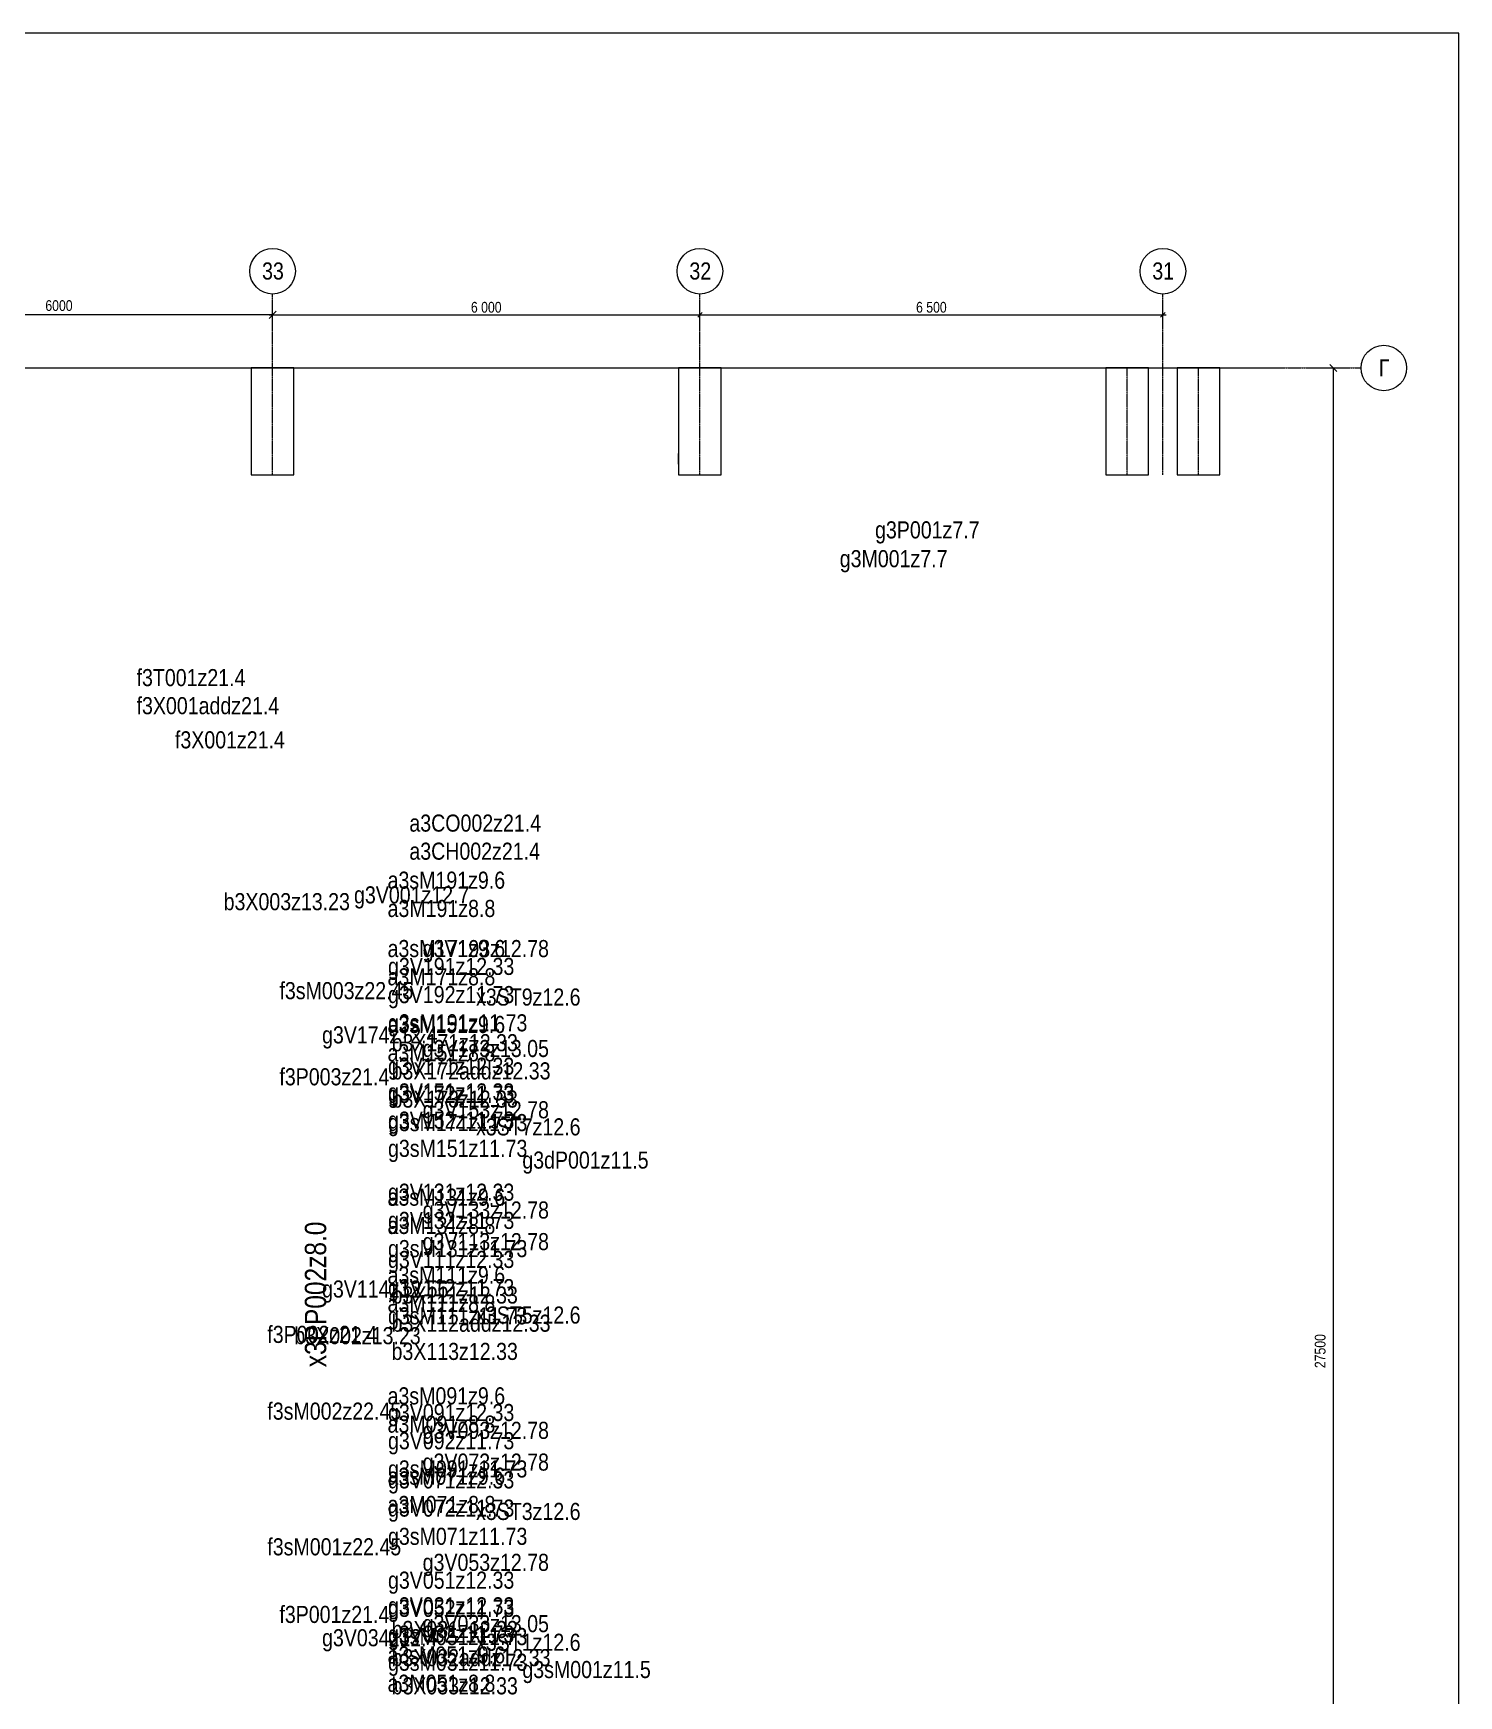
# Model space of a CAD drawing. Header units: millimetres. Extents: x 0 to 78345, y -44538 to 0.
# Drawn here: x 58330 to 78345, y -23346 to 0 of the extents above; entities that cross this region are included whole.
import ezdxf

# ---------------------------------------------------------------- set-up
doc = ezdxf.new("R2010")
doc.units = ezdxf.units.MM
doc.header["$MEASUREMENT"] = 0
doc.linetypes.add('осеваяX2', pattern=[4, 2.5, -0.5, 0.5, -0.5])
for name, color, linetype in [('plan_params_1_2_reg', 7, 'Continuous'), ('plan_params_air', 7, 'Continuous'), ('plan_params_burnSt', 7, 'Continuous'), ('plan_params_gas', 7, 'Continuous'), ('plan_params_ign', 7, 'Continuous'), ('plan_params_racks', 7, 'Continuous'), ('plan_params_saf', 7, 'Continuous'), ('plan_params_smoke', 7, 'Continuous'), ('plan_static', 7, 'Continuous')]:
    doc.layers.add(name, color=color, linetype=linetype)
doc.styles.add('СГЕНЕРИР_СТИЛЬ_1', font='')
doc.styles.get('СГЕНЕРИР_СТИЛЬ_1').set_extended_font_data('Arial Narrow')
doc.dimstyles.new('СГЕНЕРИР_СТИЛЬ__1', dxfattribs={"dimtxt": 150, "dimasz": 59.440115, "dimexe": 0.18, "dimexo": 8, "dimgap": 0, "dimtad": 1, "dimtih": 1, "dimtoh": 1, "dimdec": 0, "dimzin": 0, "dimdsep": 46, "dimtxsty": 'СГЕНЕРИР_СТИЛЬ_1', "dimblk": 'ARROWHEAD_6', "dimblk1": 'ARROWHEAD_6', "dimblk2": 'ARROWHEAD_6', "dimcen": 0.09, "dimclrd": 7, "dimclre": 7, "dimclrt": 7, "dimazin": 0, "dimtfac": 1, "dimtdec": 4, "dimtmove": 0, "dimatfit": 3, "dimfxl": 1, "dimtolj": 1, "dimtzin": 0, "dimarcsym": 0})

# ---------------------------------------------------------------- blocks, each defined once
blk = doc.blocks.new('*D1')
at = {"color": 7, "linetype": 'Continuous', "lineweight": 15, "ltscale": 100}
for p, q in [((67644, -3955), (67691, -3955)), ((67722, -3923), (67659, -3986)), ((67691, -4035), (67691, -3896)), ((67691, -3955), (74191, -3955)), ((74159, -3986), (74222, -3923)), ((74191, -4035), (74191, -3896)), ((74191, -3955), (74238, -3955))]:
    blk.add_line(p, q, dxfattribs=at)
at = {"color": 7, "lineweight": 15, "insert": (70725, -3925), "char_height": 150, "attachment_point": 7, "style": 'СГЕНЕРИР_СТИЛЬ_1'}
blk.add_mtext('\\A1;{\\pql;\\fArial Narrow|b0|i0|c204|p34;6\xa0500}', dxfattribs=at)
blk = doc.blocks.new('ARROWHEAD_6')
at = {"color": 0, "linetype": 'Continuous', "lineweight": 0}
for p, q in [((0, 0), (-1, 0)), ((-0.5, -0.5), (0.5, 0.5))]:
    blk.add_line(p, q, dxfattribs=at)
blk = doc.blocks.new('*D3')
at = {"color": 7, "linetype": 'Continuous', "lineweight": 15, "ltscale": 100}
for p, q in [((61644, -3955), (61691, -3955)), ((61722, -3923), (61659, -3986)), ((61691, -4165), (61691, -3896)), ((61691, -3955), (67691, -3955)), ((67659, -3986), (67722, -3923)), ((67691, -4165), (67691, -3896)), ((67691, -3955), (67738, -3955))]:
    blk.add_line(p, q, dxfattribs=at)
at = {"color": 7, "lineweight": 15, "insert": (64475, -3925), "char_height": 150, "attachment_point": 7, "style": 'СГЕНЕРИР_СТИЛЬ_1'}
blk.add_mtext('\\A1;{\\pql;\\fArial Narrow|b0|i0|c204|p34;6\xa0000}', dxfattribs=at)
blk = doc.blocks.new('*D8')
at = {"color": 7, "linetype": 'Continuous', "lineweight": 15, "ltscale": 100}
for p, q in [((67644, -3955), (67691, -3955)), ((67722, -3923), (67659, -3986)), ((67691, -4035), (67691, -3896)), ((67691, -3955), (74191, -3955)), ((74159, -3986), (74222, -3923)), ((74191, -4035), (74191, -3896)), ((74191, -3955), (74238, -3955))]:
    blk.add_line(p, q, dxfattribs=at)
at = {"color": 7, "lineweight": 15, "insert": (70725, -3925), "char_height": 150, "attachment_point": 7, "style": 'СГЕНЕРИР_СТИЛЬ_1'}
blk.add_mtext('\\A1;{\\pql;\\fArial Narrow|b0|i0|c204|p34;6\xa0500}', dxfattribs=at)
blk = doc.blocks.new('*D9')
at = {"color": 7, "linetype": 'Continuous', "lineweight": 15, "ltscale": 100}
for p, q in [((61644, -3955), (61691, -3955)), ((61722, -3923), (61659, -3986)), ((61691, -4165), (61691, -3896)), ((61691, -3955), (67691, -3955)), ((67659, -3986), (67722, -3923)), ((67691, -4165), (67691, -3896)), ((67691, -3955), (67738, -3955))]:
    blk.add_line(p, q, dxfattribs=at)
at = {"color": 7, "lineweight": 15, "insert": (64475, -3925), "char_height": 150, "attachment_point": 7, "style": 'СГЕНЕРИР_СТИЛЬ_1'}
blk.add_mtext('\\A1;{\\pql;\\fArial Narrow|b0|i0|c204|p34;6\xa0000}', dxfattribs=at)

msp = doc.modelspace()

# ---------------------------------------------------------------- linework, layer by layer
at = {"layer": 'plan_static', "color": 7, "linetype": 'осеваяX2', "lineweight": 15}
for p, q in [((61690.7, -6200.8), (61690.7, -3661.7)), ((67690.7, -6200.8), (67690.7, -3661.7)), ((74190.7, -6200.8), (74190.7, -3661.7)), ((73690.7, -6200.8), (73690.7, -4700.8)), ((74690.7, -6200.8), (74690.7, -4700.8)), ((75743.9, -4700.8), (76973, -4700.8))]:
    msp.add_line(p, q, dxfattribs=at)
at = {"layer": 'plan_static', "color": 7, "linetype": 'Continuous', "lineweight": 15, "ltscale": 100}
for p, q in [((61690.7, -3954.7), (55690.7, -3954.7)), ((1390.7, -4700.8), (75743.9, -4700.8)), ((76366.4, -4700.8), (76634.4, -4700.8)), ((76584.4, -32200.8), (76584.4, -4700.8)), ((67390.7, -6050), (67390.7, -5899.2))]:
    msp.add_line(p, q, dxfattribs=at)
for points in [[(0, -44538.4), (78345, -44538.4), (78345, 0), (0, 0)], [(61390.7, -6200.8), (61990.7, -6200.8), (61990.7, -4700.8), (61390.7, -4700.8)], [(67390.7, -6200.8), (67990.7, -6200.8), (67990.7, -4700.8), (67390.7, -4700.8)], [(73390.7, -6200.8), (73990.7, -6200.8), (73990.7, -4700.8), (73390.7, -4700.8)], [(74390.7, -6200.8), (74990.7, -6200.8), (74990.7, -4700.8), (74390.7, -4700.8)]]:
    msp.add_lwpolyline(points, close=True, dxfattribs=at)
for points in [[(61640.7, -4004.7), (61740.7, -3904.7)], [(76634.4, -4750.8), (76534.4, -4650.8)]]:
    msp.add_lwpolyline(points, dxfattribs=at)
for centre in [(61690.7, -3341.7), (67690.7, -3341.7), (74190.7, -3341.7), (77293, -4700.8)]:
    msp.add_circle(centre, 320, dxfattribs=at)

# ---------------------------------------------------------------- texts
at = {"layer": 'plan_params_1_2_reg', "color": 7, "linetype": 'Continuous', "lineweight": 15, "char_height": 240, "attachment_point": 1, "line_spacing_factor": 0.990084, "style": 'СГЕНЕРИР_СТИЛЬ_1'}
for s, insert in [('\\A1;{\\pql;\\fArial Narrow|b0|i0|c204|p34;g3V1\\fArial Narrow|b0|i0|c204|p34;9\\fArial Narrow|b0|i0|c204|p34;1z12.33\\P\\pql;\\fArial Narrow|b0|i0|c204|p34;g3V1\\fArial Narrow|b0|i0|c204|p34;9\\fArial Narrow|b0|i0|c204|p34;2z11.73\\P\\pql;\\fArial Narrow|b0|i0|c204|p34;g3sM1\\fArial Narrow|b0|i0|c204|p34;9\\fArial Narrow|b0|i0|c204|p34;1z11.73}', (63310.7, -12983.8)), ('\\A1;{\\pql;\\fArial Narrow|b0|i0|c204|p34;g3V1\\fArial Narrow|b0|i0|c204|p34;7\\fArial Narrow|b0|i0|c204|p34;1z12.33\\P\\pql;\\fArial Narrow|b0|i0|c204|p34;g3V1\\fArial Narrow|b0|i0|c204|p34;7\\fArial Narrow|b0|i0|c204|p34;2z11.73\\P\\pql;\\fArial Narrow|b0|i0|c204|p34;g3sM1\\fArial Narrow|b0|i0|c204|p34;7\\fArial Narrow|b0|i0|c204|p34;1z11.73}', (63310.7, -14385)), ('\\A1;{\\pql;\\fArial Narrow|b0|i0|c204|p34;g3V1\\fArial Narrow|b0|i0|c204|p34;5\\fArial Narrow|b0|i0|c204|p34;1z12.33\\P\\pql;\\fArial Narrow|b0|i0|c204|p34;g3V1\\fArial Narrow|b0|i0|c204|p34;5\\fArial Narrow|b0|i0|c204|p34;2z11.73\\P\\pql;\\fArial Narrow|b0|i0|c204|p34;g3sM1\\fArial Narrow|b0|i0|c204|p34;5\\fArial Narrow|b0|i0|c204|p34;1z11.73}', (63310.7, -14746.9)), ('\\A1;{\\pql;\\fArial Narrow|b0|i0|c204|p34;g3V\\fArial Narrow|b0|i0|c204|p34;13\\fArial Narrow|b0|i0|c204|p34;1z12.33\\P\\pql;\\fArial Narrow|b0|i0|c204|p34;g3V1\\fArial Narrow|b0|i0|c204|p34;3\\fArial Narrow|b0|i0|c204|p34;2z11.73\\P\\pql;\\fArial Narrow|b0|i0|c204|p34;g3sM1\\fArial Narrow|b0|i0|c204|p34;3\\fArial Narrow|b0|i0|c204|p34;1z11.73}', (63310.7, -16154.7)), ('\\A1;{\\pql;\\fArial Narrow|b0|i0|c204|p34;g3V\\fArial Narrow|b0|i0|c204|p34;11\\fArial Narrow|b0|i0|c204|p34;1z12.33\\P\\pql;\\fArial Narrow|b0|i0|c204|p34;g3V\\fArial Narrow|b0|i0|c204|p34;11\\fArial Narrow|b0|i0|c204|p34;2z11.73\\P\\pql;\\fArial Narrow|b0|i0|c204|p34;g3sM\\fArial Narrow|b0|i0|c204|p34;11\\fArial Narrow|b0|i0|c204|p34;1z11.73}', (63310.7, -17098.9)), ('\\A1;{\\pql;\\fArial Narrow|b0|i0|c204|p34;g3V0\\fArial Narrow|b0|i0|c204|p34;9\\fArial Narrow|b0|i0|c204|p34;1z12.33\\P\\pql;\\fArial Narrow|b0|i0|c204|p34;g3V0\\fArial Narrow|b0|i0|c204|p34;9\\fArial Narrow|b0|i0|c204|p34;2z11.73\\P\\pql;\\fArial Narrow|b0|i0|c204|p34;g3sM0\\fArial Narrow|b0|i0|c204|p34;9\\fArial Narrow|b0|i0|c204|p34;1z11.73}', (63310.7, -19248.7)), ('\\A1;{\\pql;\\fArial Narrow|b0|i0|c204|p34;g3V0\\fArial Narrow|b0|i0|c204|p34;7\\fArial Narrow|b0|i0|c204|p34;1z12.33\\P\\pql;\\fArial Narrow|b0|i0|c204|p34;g3V0\\fArial Narrow|b0|i0|c204|p34;7\\fArial Narrow|b0|i0|c204|p34;2z11.73\\P\\pql;\\fArial Narrow|b0|i0|c204|p34;g3sM0\\fArial Narrow|b0|i0|c204|p34;7\\fArial Narrow|b0|i0|c204|p34;1z11.73}', (63310.7, -20194.9)), ('\\A1;{\\pql;\\fArial Narrow|b0|i0|c204|p34;g3V0\\fArial Narrow|b0|i0|c204|p34;5\\fArial Narrow|b0|i0|c204|p34;1z12.33\\P\\pql;\\fArial Narrow|b0|i0|c204|p34;g3V0\\fArial Narrow|b0|i0|c204|p34;5\\fArial Narrow|b0|i0|c204|p34;2z11.73\\P\\pql;\\fArial Narrow|b0|i0|c204|p34;g3sM0\\fArial Narrow|b0|i0|c204|p34;5\\fArial Narrow|b0|i0|c204|p34;1z11.73}', (63310.7, -21602.7)), ('\\A1;{\\pql;\\fArial Narrow|b0|i0|c204|p34;g3V0\\fArial Narrow|b0|i0|c204|p34;3\\fArial Narrow|b0|i0|c204|p34;1z12.33\\P\\pql;\\fArial Narrow|b0|i0|c204|p34;g3V0\\fArial Narrow|b0|i0|c204|p34;3\\fArial Narrow|b0|i0|c204|p34;2z11.73\\P\\pql;\\fArial Narrow|b0|i0|c204|p34;g3sM0\\fArial Narrow|b0|i0|c204|p34;3\\fArial Narrow|b0|i0|c204|p34;1z11.73}', (63310.7, -21962.9))]:
    msp.add_mtext(s, dxfattribs=dict(at, insert=insert))
at = {"layer": 'plan_params_air', "color": 7, "linetype": 'Continuous', "lineweight": 15, "char_height": 240, "attachment_point": 1, "line_spacing_factor": 0.992811, "style": 'СГЕНЕРИР_СТИЛЬ_1'}
for s, insert in [('\\A1;{\\pql;\\fArial Narrow|b0|i0|c204|p34;а3sM1\\fArial Narrow|b0|i0|c204|p34;9\\fArial Narrow|b0|i0|c204|p34;1z9.6\\P\\pql;\\fArial Narrow|b0|i0|c204|p34;а3M1\\fArial Narrow|b0|i0|c204|p34;9\\fArial Narrow|b0|i0|c204|p34;1z8.8}', (63304.5, -11773)), ('\\A1;{\\pql;\\fArial Narrow|b0|i0|c204|p34;а3sM1\\fArial Narrow|b0|i0|c204|p34;7\\fArial Narrow|b0|i0|c204|p34;1z9.6\\P\\pql;\\fArial Narrow|b0|i0|c204|p34;а3M1\\fArial Narrow|b0|i0|c204|p34;7\\fArial Narrow|b0|i0|c204|p34;1z8.8}', (63304.5, -12732.9)), ('\\A1;{\\pql;\\fArial Narrow|b0|i0|c204|p34;а3sM1\\fArial Narrow|b0|i0|c204|p34;5\\fArial Narrow|b0|i0|c204|p34;1z9.6\\P\\pql;\\fArial Narrow|b0|i0|c204|p34;а3M1\\fArial Narrow|b0|i0|c204|p34;5\\fArial Narrow|b0|i0|c204|p34;1z8.8}', (63304.5, -13799.5)), ('\\A1;{\\pql;\\fArial Narrow|b0|i0|c204|p34;а3sM1\\fArial Narrow|b0|i0|c204|p34;3\\fArial Narrow|b0|i0|c204|p34;1z9.6\\P\\pql;\\fArial Narrow|b0|i0|c204|p34;а3M1\\fArial Narrow|b0|i0|c204|p34;3\\fArial Narrow|b0|i0|c204|p34;1z8.8}', (63304.5, -16224.5)), ('\\A1;{\\pql;\\fArial Narrow|b0|i0|c204|p34;а3sM\\fArial Narrow|b0|i0|c204|p34;11\\fArial Narrow|b0|i0|c204|p34;1z9.6\\P\\pql;\\fArial Narrow|b0|i0|c204|p34;а3M\\fArial Narrow|b0|i0|c204|p34;11\\fArial Narrow|b0|i0|c204|p34;1z8.8}', (63304.5, -17319.1)), ('\\A1;{\\pql;\\fArial Narrow|b0|i0|c204|p34;а3sM0\\fArial Narrow|b0|i0|c204|p34;9\\fArial Narrow|b0|i0|c204|p34;1z9.6\\P\\pql;\\fArial Narrow|b0|i0|c204|p34;а3M0\\fArial Narrow|b0|i0|c204|p34;9\\fArial Narrow|b0|i0|c204|p34;1z8.8}', (63304.5, -19014.3)), ('\\A1;{\\pql;\\fArial Narrow|b0|i0|c204|p34;а3sM0\\fArial Narrow|b0|i0|c204|p34;7\\fArial Narrow|b0|i0|c204|p34;1z9.6\\P\\pql;\\fArial Narrow|b0|i0|c204|p34;а3M0\\fArial Narrow|b0|i0|c204|p34;7\\fArial Narrow|b0|i0|c204|p34;1z8.8}', (63304.5, -20142.6)), ('\\A1;{\\pql;\\fArial Narrow|b0|i0|c204|p34;а3sM0\\fArial Narrow|b0|i0|c204|p34;5\\fArial Narrow|b0|i0|c204|p34;1z9.6\\P\\pql;\\fArial Narrow|b0|i0|c204|p34;а3M0\\fArial Narrow|b0|i0|c204|p34;5\\fArial Narrow|b0|i0|c204|p34;1z8.8}', (63304.5, -22653.2))]:
    msp.add_mtext(s, dxfattribs=dict(at, insert=insert))
at = {"layer": 'plan_params_burnSt', "color": 7, "linetype": 'Continuous', "lineweight": 15, "char_height": 240, "attachment_point": 2, "style": 'СГЕНЕРИР_СТИЛЬ_1'}
for s, insert in [('\\A1;{\\pqc;\\fArial Narrow|b0|i0|c204|p34;x3ST\\fArial Narrow|b0|i0|c204|p34;9\\fArial Narrow|b0|i0|c204|p34;z12.6}', (65280.5, -13414.3)), ('\\A1;{\\pqc;\\fArial Narrow|b0|i0|c204|p34;x3ST\\fArial Narrow|b0|i0|c204|p34;7\\fArial Narrow|b0|i0|c204|p34;z12.6}', (65280.5, -15237.3)), ('\\A1;{\\pqc;\\fArial Narrow|b0|i0|c204|p34;x3ST\\fArial Narrow|b0|i0|c204|p34;5\\fArial Narrow|b0|i0|c204|p34;z12.6}', (65280.5, -17879.9)), ('\\A1;{\\pqc;\\fArial Narrow|b0|i0|c204|p34;x3ST3z\\fArial Narrow|b0|i0|c204|p34;12.6}', (65280.5, -20637.7)), ('\\A1;{\\pqc;\\fArial Narrow|b0|i0|c204|p34;x3ST1\\fArial Narrow|b0|i0|c204|p34;z12.6}', (65280.5, -22475))]:
    msp.add_mtext(s, dxfattribs=dict(at, insert=insert))
at = {"layer": 'plan_params_gas', "color": 7, "linetype": 'Continuous', "lineweight": 15, "char_height": 240, "attachment_point": 2, "style": 'СГЕНЕРИР_СТИЛЬ_1'}
for s, insert in [('\\A1;{\\pqc;\\fArial Narrow|b0|i0|c204|p34;g3P001z\\fArial Narrow|b0|i0|c204|p34;7.7}', (70883, -6853.8)), ('\\A1;{\\pqc;\\fArial Narrow|b0|i0|c204|p34;g3\\fArial Narrow|b0|i0|c204|p34;M\\fArial Narrow|b0|i0|c204|p34;001z7.7}', (70410, -7258.3)), ('\\A1;{\\pqc;\\fArial Narrow|b0|i0|c204|p34;b3X00\\fArial Narrow|b0|i0|c204|p34;3\\fArial Narrow|b0|i0|c204|p34;z13.23}', (61889.5, -12074.8)), ('\\A1;{\\pqc;\\fArial Narrow|b0|i0|c204|p34;g3V001z\\fArial Narrow|b0|i0|c204|p34;12\\fArial Narrow|b0|i0|c204|p34;.\\fArial Narrow|b0|i0|c204|p34;7}', (63643.6, -11979.6)), ('\\A1;{\\pqc;\\fArial Narrow|b0|i0|c204|p34;g3dP001z\\fArial Narrow|b0|i0|c204|p34;11.5}', (66083, -15703.5)), ('\\A1;{\\pqc;\\fArial Narrow|b0|i0|c204|p34;b3X00\\fArial Narrow|b0|i0|c204|p34;2\\fArial Narrow|b0|i0|c204|p34;z13.23}', (62883, -18169.8)), ('\\A1;{\\pqc;\\fArial Narrow|b0|i0|c204|p34;g3sM001z11.5}', (66098.8, -22857.5))]:
    msp.add_mtext(s, dxfattribs=dict(at, insert=insert))
at = {"layer": 'plan_params_ign', "color": 7, "linetype": 'Continuous', "lineweight": 15, "char_height": 240, "attachment_point": 1, "style": 'СГЕНЕРИР_СТИЛЬ_1'}
for s, insert in [('\\A1;{\\pql;\\fArial Narrow|b0|i0|c204|p34;g3V\\fArial Narrow|b0|i0|c204|p34;17\\fArial Narrow|b0|i0|c204|p34;4z12.4}', (62384.7, -13945.8)), ('\\A1;{\\pql;\\fArial Narrow|b0|i0|c204|p34;g3V1\\fArial Narrow|b0|i0|c204|p34;1\\fArial Narrow|b0|i0|c204|p34;4z12.\\fArial Narrow|b0|i0|c204|p34;56}', (62384.7, -17514.1)), ('\\A1;{\\pql;\\fArial Narrow|b0|i0|c204|p34;g3V034z12.\\fArial Narrow|b0|i0|c204|p34;4}', (62384.7, -22411.2))]:
    msp.add_mtext(s, dxfattribs=dict(at, insert=insert))
at = {"layer": 'plan_params_ign', "color": 7, "linetype": 'Continuous', "lineweight": 15, "char_height": 240, "attachment_point": 1, "line_spacing_factor": 0.989327, "style": 'СГЕНЕРИР_СТИЛЬ_1'}
for s, insert in [('\\A1;{\\pql;\\fArial Narrow|b0|i0|c204|p34;b3X171z12.33\\P\\pql;\\fArial Narrow|b0|i0|c204|p34;b3X172\\fArial Narrow|b0|i0|c204|p34;add\\fArial Narrow|b0|i0|c204|p34;z12.33\\P\\pql;\\fArial Narrow|b0|i0|c204|p34;b3X173z12.33}', (63360.6, -14055.5)), ('\\A1;{\\pql;\\fArial Narrow|b0|i0|c204|p34;b3X111z12.33\\P\\pql;\\fArial Narrow|b0|i0|c204|p34;b3X112\\fArial Narrow|b0|i0|c204|p34;add\\fArial Narrow|b0|i0|c204|p34;z12.33\\P\\pql;\\fArial Narrow|b0|i0|c204|p34;b3X113z12.33}', (63360.6, -17598.8)), ('\\A1;{\\pql;\\fArial Narrow|b0|i0|c204|p34;b3X031z12.33\\P\\pql;\\fArial Narrow|b0|i0|c204|p34;b3X032\\fArial Narrow|b0|i0|c204|p34;add\\fArial Narrow|b0|i0|c204|p34;z12.33\\P\\pql;\\fArial Narrow|b0|i0|c204|p34;b3X033z12.33}', (63360.6, -22294.8))]:
    msp.add_mtext(s, dxfattribs=dict(at, insert=insert))
at = {"layer": 'plan_params_racks', "color": 7, "linetype": 'Continuous', "lineweight": 15, "insert": (62143, -18732.1), "char_height": 300, "attachment_point": 1, "rotation": 90, "style": 'СГЕНЕРИР_СТИЛЬ_1'}
msp.add_mtext('\\A1;{\\pql;\\fArial Narrow|b0|i0|c204|p34;x3PP002\\fArial Narrow|b0|i0|c204|p34;z8.0}', dxfattribs=at)
at = {"layer": 'plan_params_saf', "color": 7, "linetype": 'Continuous', "lineweight": 15, "char_height": 240, "attachment_point": 1, "style": 'СГЕНЕРИР_СТИЛЬ_1'}
for s, insert in [('\\A1;{\\pql;\\fArial Narrow|b0|i0|c204|p34;g3V1\\fArial Narrow|b0|i0|c204|p34;9\\fArial Narrow|b0|i0|c204|p34;3z12.78}', (63797.2, -12733.8)), ('\\A1;{\\pql;\\fArial Narrow|b0|i0|c204|p34;g3V173z1\\fArial Narrow|b0|i0|c204|p34;3\\fArial Narrow|b0|i0|c204|p34;.\\fArial Narrow|b0|i0|c204|p34;05}', (63797.2, -14136.7)), ('\\A1;{\\pql;\\fArial Narrow|b0|i0|c204|p34;g3V1\\fArial Narrow|b0|i0|c204|p34;5\\fArial Narrow|b0|i0|c204|p34;3z12.78}', (63797.2, -14996.9)), ('\\A1;{\\pql;\\fArial Narrow|b0|i0|c204|p34;g3V\\fArial Narrow|b0|i0|c204|p34;13\\fArial Narrow|b0|i0|c204|p34;3z12.78}', (63797.2, -16404.7)), ('\\A1;{\\pql;\\fArial Narrow|b0|i0|c204|p34;g3V\\fArial Narrow|b0|i0|c204|p34;11\\fArial Narrow|b0|i0|c204|p34;3z12.78}', (63797.2, -16848.9)), ('\\A1;{\\pql;\\fArial Narrow|b0|i0|c204|p34;g3V0\\fArial Narrow|b0|i0|c204|p34;9\\fArial Narrow|b0|i0|c204|p34;3z12.78}', (63797.2, -19498.7)), ('\\A1;{\\pql;\\fArial Narrow|b0|i0|c204|p34;g3V0\\fArial Narrow|b0|i0|c204|p34;7\\fArial Narrow|b0|i0|c204|p34;3z12.78}', (63797.2, -19944.9)), ('\\A1;{\\pql;\\fArial Narrow|b0|i0|c204|p34;g3V0\\fArial Narrow|b0|i0|c204|p34;5\\fArial Narrow|b0|i0|c204|p34;3z12.78}', (63797.2, -21352.7)), ('\\A1;{\\pql;\\fArial Narrow|b0|i0|c204|p34;g3V033z1\\fArial Narrow|b0|i0|c204|p34;3\\fArial Narrow|b0|i0|c204|p34;.\\fArial Narrow|b0|i0|c204|p34;05}', (63797.2, -22212.9))]:
    msp.add_mtext(s, dxfattribs=dict(at, insert=insert))
at = {"layer": 'plan_params_smoke', "color": 7, "linetype": 'Continuous', "lineweight": 15, "char_height": 240, "attachment_point": 1, "style": 'СГЕНЕРИР_СТИЛЬ_1'}
for s, insert, line_spacing_factor in [('\\A1;{\\pql;\\fArial Narrow|b0|i0|c204|p34;f3T001z21.4\\P\\pql;\\fArial Narrow|b0|i0|c204|p34;f3X001\\fArial Narrow|b0|i0|c204|p34;addz21.4}', (59780.2, -8928.6), 0.984903), ('\\A1;{\\pql;\\fArial Narrow|b0|i0|c204|p34;а3СО00\\fArial Narrow|b0|i0|c204|p34;2\\fArial Narrow|b0|i0|c204|p34;z21.4\\P\\pql;\\fArial Narrow|b0|i0|c204|p34;а3СН00\\fArial Narrow|b0|i0|c204|p34;2\\fArial Narrow|b0|i0|c204|p34;z21.4}', (63610.7, -10971.6), 0.985319)]:
    msp.add_mtext(s, dxfattribs=dict(at, insert=insert, line_spacing_factor=line_spacing_factor))
at = {"layer": 'plan_params_smoke', "color": 7, "linetype": 'Continuous', "lineweight": 15, "char_height": 240, "style": 'СГЕНЕРИР_СТИЛЬ_1'}
for s, insert, attachment_point in [('\\A1;{\\pql;\\fArial Narrow|b0|i0|c204|p34;f3X001z21.4}', (60319.1, -9802.2), 1), ('\\A1;{\\pqc;\\fArial Narrow|b0|i0|c204|p34;f3sM00\\fArial Narrow|b0|i0|c204|p34;3\\fArial Narrow|b0|i0|c204|p34;z22.45}', (62726.4, -13324.3), 2), ('\\A1;{\\pqc;\\fArial Narrow|b0|i0|c204|p34;f3P00\\fArial Narrow|b0|i0|c204|p34;3\\fArial Narrow|b0|i0|c204|p34;z21.4}', (62557.8, -14534.1), 2), ('\\A1;{\\pqc;\\fArial Narrow|b0|i0|c204|p34;f3P00\\fArial Narrow|b0|i0|c204|p34;2\\fArial Narrow|b0|i0|c204|p34;z21.4}', (62387.8, -18151.5), 2), ('\\A1;{\\pqc;\\fArial Narrow|b0|i0|c204|p34;f3sM00\\fArial Narrow|b0|i0|c204|p34;2\\fArial Narrow|b0|i0|c204|p34;z22.45}', (62556.4, -19229.2), 2), ('\\A1;{\\pqc;\\fArial Narrow|b0|i0|c204|p34;f3sM00\\fArial Narrow|b0|i0|c204|p34;1\\fArial Narrow|b0|i0|c204|p34;z22.45}', (62556.4, -21134.3), 2), ('\\A1;{\\pqc;\\fArial Narrow|b0|i0|c204|p34;f3P001z2\\fArial Narrow|b0|i0|c204|p34;1\\fArial Narrow|b0|i0|c204|p34;.4}', (62557.8, -22083.9), 2)]:
    msp.add_mtext(s, dxfattribs=dict(at, insert=insert, attachment_point=attachment_point))
at = {"layer": 'plan_static', "color": 7, "linetype": 'Continuous', "lineweight": 15, "attachment_point": 5, "style": 'СГЕНЕРИР_СТИЛЬ_1'}
for s, insert, char_height in [('\\A1;{\\pqc;\\fArial Narrow|b0|i0|c204|p34;33}', (61695.3, -3340.1), 240), ('\\A1;{\\pqc;\\fArial Narrow|b0|i0|c204|p34;32}', (67695.3, -3340.1), 240), ('\\A1;{\\pqc;\\fArial Narrow|b0|i0|c204|p34;31}', (74195.3, -3340.1), 240), ('\\A1;{\\pqc;\\fArial Narrow|b0|i0|c204|p34;6000}', (58690.7, -3825.1), 150), ('\\A1;{\\pqc;\\fArial Narrow|b0|i0|c204|p34;Г}', (77297.5, -4699.1), 240)]:
    msp.add_mtext(s, dxfattribs=dict(at, insert=insert, char_height=char_height))
at = {"layer": 'plan_static', "color": 7, "linetype": 'Continuous', "lineweight": 15, "insert": (76400, -18506.4), "char_height": 150, "attachment_point": 5, "rotation": 90, "style": 'СГЕНЕРИР_СТИЛЬ_1'}
msp.add_mtext('\\A1;{\\pqc;\\fArial Narrow|b0|i0|c204|p34;27500}', dxfattribs=at)

# ---------------------------------------------------------------- dimensions: what is measured, and where the dimension line sits
at = {"color": 7, "linetype": 'Continuous', "lineweight": 15}
for base, p1, p2, picture, middle in [((67690.7, -3954.7), (61690.7, -4173.5), (67690.7, -4173.5), '*D3', (64732.4, -3849.7)), ((67690.7, -3954.7), (61690.7, -4173.5), (67690.7, -4173.5), '*D9', (64732.4, -3849.7)), ((74190.7, -3954.7), (67690.7, -4042.7), (74190.7, -4042.7), '*D1', (70982.4, -3849.7)), ((74190.7, -3954.7), (67690.7, -4042.7), (74190.7, -4042.7), '*D8', (70982.4, -3849.7))]:
    dim = msp.add_linear_dim(base=base, p1=p1, p2=p2, dimstyle='СГЕНЕРИР_СТИЛЬ__1', dxfattribs=at)
    dim.commit()
    dim.dimension.update_dxf_attribs({"geometry": picture, "text_midpoint": middle, "dimtype": 160})

doc.saveas('drawing.dxf')
